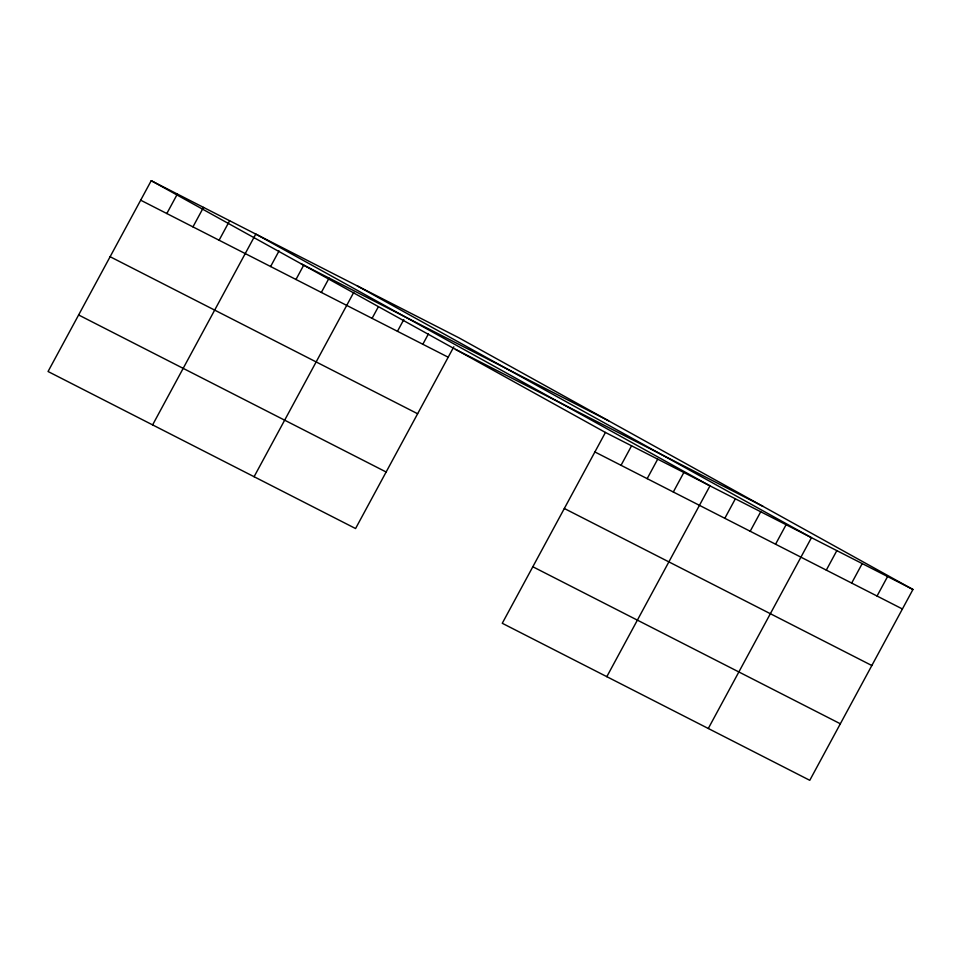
<?xml version="1.0" encoding="UTF-8"?>
<svg xmlns="http://www.w3.org/2000/svg" width="961" height="961" viewBox="0 0 961 961"><rect width="100%" height="100%" fill="white"/><g stroke="black" fill="none" stroke-linecap="round" stroke-linejoin="round"><path stroke-width="1.44" d="M912.95 589.489L605.43 432.462L502.267 623.281L809.775 780.308L912.95 589.489L458.733 337.719L151.225 180.692L48.05 371.511L355.57 528.538L453.82 346.813M166.818 213.534L177.365 194.038M192.957 226.88L203.504 207.384M219.096 240.226L229.643 220.73M152.607 424.894L255.782 234.076L709.987 485.858L606.811 676.676M270.606 266.533L279.038 250.929M295.976 279.483L303.712 265.188M321.346 292.432L329.082 278.137M254.088 476.716L353.744 292.396M372.087 318.343L378.418 306.655M397.458 331.305L403.788 319.605M422.828 344.254L428.45 333.863M621.034 465.304L631.569 445.808M647.173 478.65L657.708 459.154M673.313 491.996L683.848 472.512M724.822 518.303L735.357 498.807M750.193 531.253L760.728 511.769M775.563 544.214L786.098 524.718M708.293 728.486L811.468 537.679L357.264 285.897M826.304 570.125L836.839 550.629M851.674 583.075L862.209 563.59M877.045 596.036L887.58 576.54M301.117 263.77L608.625 420.81M455.55 349.384L763.058 506.411M140.678 200.188L448.198 357.216M594.895 451.958L902.415 608.986M110.119 256.719L417.627 413.747M564.323 508.489L871.843 665.529M78.622 314.968L386.13 471.995M532.826 566.75L840.346 723.777M151.225 180.692L605.43 432.462"/></g></svg>
